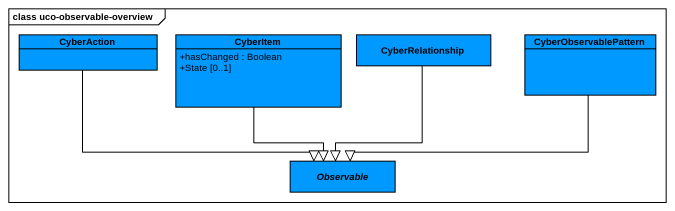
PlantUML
@startuml
mainframe class uco-observable-overview
hide circle
hide empty members
skinparam classAttributeIconSize 0
class CyberAction #0099FF
class CyberItem #0099FF {
  +hasChanged : Boolean
  +State [0..1]
}
class CyberRelationship #0099FF
class CyberObservablePattern #0099FF
abstract class Observable #0099FF
CyberAction -right-|> Observable
CyberItem --|> Observable
CyberRelationship --|> Observable
CyberObservablePattern -left-|> Observable
@enduml
